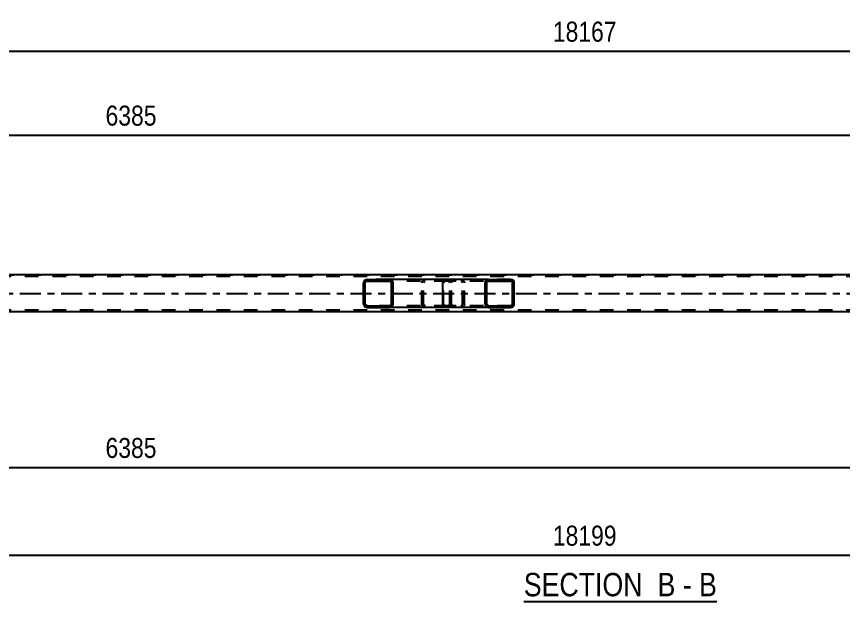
# Model space of a CAD drawing. Header units: millimetres. Extents: x 0 to 3251, y 0 to 594.
# Drawn here: x 347.6 to 465.9, y 185.5 to 269.2 of the extents above; entities that cross this region are included whole.
import ezdxf

# ---------------------------------------------------------------- set-up
doc = ezdxf.new("R2010")
doc.units = ezdxf.units.MM
doc.linetypes.add('DXK_LINE_DOT2', pattern=[3.9198, 1.9599, -1.9599])
doc.linetypes.add('DXK_LINE_DOT3', pattern=[5.9187, 2.979, -0.9799, 0.9799, -0.9799])
doc.styles.add('Arial Narrow', font='ARIALN.TTF', dxfattribs={"height": 0.2})

# ---------------------------------------------------------------- blocks, each defined once
blk = doc.blocks.new('Unknown-247352729-12 - 4010')
at = {"color": 6, "linetype": 'Continuous'}
blk.add_line((420.26, 185.5), (447.91, 185.5), dxfattribs=at)
at = {"color": 0, "linetype": 'Continuous'}
for points in [[(438.37, 186.25), (438.37, 189.75), (420.26, 189.75), (420.26, 186.25)], [(441.98, 186.25), (441.98, 189.75), (439.42, 189.75), (439.42, 186.25)], [(444.3, 186.25), (444.3, 189.75), (443.03, 189.75), (443.03, 186.25)], [(447.91, 186.25), (447.91, 189.75), (445.35, 189.75), (445.35, 186.25)]]:
    blk.add_wipeout(points, dxfattribs=at)
at = {"color": 7, "linetype": 'Continuous', "style": 'Arial Narrow'}
for s, p in [('SECTION ', (420.26, 186.25)), ('B', (439.42, 186.25)), ('B', (445.35, 186.25)), ('-', (443.03, 186.25))]:
    blk.add_text(s, height=3.34, dxfattribs=at).set_placement(p)
blk = doc.blocks.new('Part-247352729-4124 - 4010')
at = {"linetype": 'Continuous'}
h = blk.add_hatch(dxfattribs=at)
h.set_pattern_fill('', scale=0.7, style=0, pattern_type=0)
h.set_pattern_definition([(45, (401.5206, 231.2795), (-1.57154, 1.57154), [])])
h.paths.add_polyline_path([(401.56, 231.1), (401.52, 231.28), (401.41, 231.44), (401.24, 231.54), (401.05, 231.58), (397.81, 231.58), (397.62, 231.54), (397.45, 231.44), (397.34, 231.28), (397.3, 231.1), (397.3, 228.06), (397.34, 227.87), (397.45, 227.72), (397.62, 227.61), (397.81, 227.58), (401.05, 227.58), (401.24, 227.61), (401.41, 227.72), (401.52, 227.87), (401.56, 228.06)])
h.paths.add_polyline_path([(401.28, 227.96), (401.23, 227.89), (401.15, 227.83), (401.05, 227.82), (397.81, 227.82), (397.72, 227.83), (397.63, 227.89), (397.58, 227.96), (397.56, 228.06), (397.56, 231.1), (397.58, 231.19), (397.63, 231.27), (397.72, 231.32), (397.81, 231.34), (401.05, 231.34), (401.15, 231.32), (401.23, 231.27), (401.28, 231.19), (401.3, 231.1), (401.3, 228.06)])
at = {"color": 2, "linetype": 'Continuous'}
for p, q in [((397.34, 231.28), (397.3, 231.1)), ((397.3, 228.06), (397.3, 231.1)), ((397.56, 231.1), (397.58, 231.19)), ((397.56, 228.06), (397.56, 231.1)), ((397.58, 231.19), (397.63, 231.27)), ((397.81, 231.58), (397.62, 231.54)), ((397.63, 231.27), (397.72, 231.32)), ((397.72, 231.32), (397.81, 231.34)), ((397.81, 231.58), (401.05, 231.58)), ((397.81, 231.34), (401.05, 231.34)), ((408.92, 231.58), (401.05, 231.58)), ((401.24, 231.54), (401.05, 231.58)), ((401.05, 231.34), (401.15, 231.32)), ((401.15, 231.32), (401.23, 231.27)), ((401.23, 231.27), (401.28, 231.19)), ((401.28, 231.19), (401.3, 231.1)), ((401.3, 228.06), (401.3, 231.1)), ((401.56, 231.1), (401.52, 231.28)), ((401.56, 228.06), (401.56, 231.1)), ((397.3, 228.06), (397.34, 227.87)), ((397.58, 227.96), (397.56, 228.06)), ((397.63, 227.89), (397.58, 227.96)), ((397.62, 227.61), (397.81, 227.58)), ((397.72, 227.83), (397.63, 227.89)), ((397.81, 227.82), (397.72, 227.83)), ((397.81, 227.82), (401.05, 227.82)), ((397.81, 227.58), (401.05, 227.58)), ((401.15, 227.83), (401.05, 227.82)), ((401.05, 227.58), (401.24, 227.61)), ((408.92, 227.58), (401.05, 227.58)), ((401.23, 227.89), (401.15, 227.83)), ((401.28, 227.96), (401.23, 227.89)), ((401.3, 228.06), (401.28, 227.96)), ((401.52, 227.87), (401.56, 228.06))]:
    blk.add_line(p, q, dxfattribs=at)
at = {"color": 7, "linetype": 'DXK_LINE_DOT2'}
for p, q in [((401.05, 231.58), (397.81, 231.58)), ((409.4, 231.34), (397.81, 231.34)), ((405.65, 231.1), (405.69, 231.28)), ((405.65, 228.06), (405.65, 231.1)), ((405.93, 231.19), (405.91, 231.1)), ((405.91, 228.06), (405.91, 231.1)), ((405.98, 231.27), (405.93, 231.19)), ((405.97, 231.54), (406.16, 231.58)), ((405.98, 231.27), (406, 231.28)), ((406, 231.28), (406.07, 231.32)), ((406.07, 231.32), (406.16, 231.34)), ((409.4, 231.58), (408.92, 231.58)), ((409.4, 231.58), (409.59, 231.54)), ((409.5, 231.32), (409.4, 231.34)), ((409.58, 231.27), (409.5, 231.32)), ((409.63, 231.19), (409.58, 231.27)), ((409.65, 231.1), (409.63, 231.19)), ((409.65, 228.06), (409.65, 231.1)), ((409.87, 231.28), (409.91, 231.1)), ((409.91, 228.06), (409.91, 231.1)), ((409.4, 227.82), (397.81, 227.82)), ((401.05, 227.58), (397.81, 227.58)), ((405.69, 227.87), (405.65, 228.06)), ((405.91, 228.06), (405.93, 227.96)), ((405.93, 227.96), (405.98, 227.89)), ((406.16, 227.58), (405.97, 227.61)), ((405.98, 227.89), (406.07, 227.83)), ((406.07, 227.83), (406.16, 227.82)), ((409.4, 227.58), (408.92, 227.58)), ((409.4, 227.82), (409.5, 227.83)), ((409.59, 227.61), (409.4, 227.58)), ((409.5, 227.83), (409.58, 227.89)), ((409.58, 227.89), (409.63, 227.96)), ((409.63, 227.96), (409.65, 228.06)), ((409.91, 228.06), (409.87, 227.87))]:
    blk.add_line(p, q, dxfattribs=at)
at = {"color": 2, "linetype": 'Continuous'}
for centre, start, end in [((397.79, 231.08), 110.7583, 155.68), ((401.07, 231.08), 24.32, 69.2417), ((397.79, 228.08), 204.32, 249.2417), ((401.07, 228.08), 290.7583, 335.68)]:
    blk.add_arc(centre, 0.496, start, end, dxfattribs=at)
at = {"color": 7, "linetype": 'DXK_LINE_DOT2'}
for centre, start, end in [((406.14, 231.08), 110.7583, 155.68), ((409.42, 231.08), 24.32, 69.2417), ((406.14, 228.08), 204.32, 249.2417), ((409.42, 228.08), 290.7583, 335.68)]:
    blk.add_arc(centre, 0.496, start, end, dxfattribs=at)
blk = doc.blocks.new('Part-247352729-4154 - 4010')
at = {"linetype": 'Continuous'}
h = blk.add_hatch(dxfattribs=at)
h.set_pattern_fill('', scale=0.7, style=0, pattern_type=0)
h.set_pattern_definition([(45, (418.8656, 231.2795), (-1.57154, 1.57154), [])])
h.paths.add_polyline_path([(418.9, 231.1), (418.87, 231.28), (418.76, 231.44), (418.59, 231.54), (418.4, 231.58), (415.22, 231.58), (415.02, 231.54), (414.86, 231.44), (414.75, 231.28), (414.71, 231.1), (414.71, 228.06), (414.75, 227.87), (414.86, 227.72), (415.02, 227.61), (415.22, 227.58), (418.4, 227.58), (418.59, 227.61), (418.76, 227.72), (418.87, 227.87), (418.9, 228.06)])
h.paths.add_polyline_path([(418.63, 227.96), (418.58, 227.89), (418.5, 227.83), (418.4, 227.82), (415.22, 227.82), (415.12, 227.83), (415.04, 227.89), (414.98, 227.96), (414.97, 228.06), (414.97, 231.1), (414.98, 231.19), (415.04, 231.27), (415.12, 231.32), (415.22, 231.34), (418.4, 231.34), (418.5, 231.32), (418.58, 231.27), (418.63, 231.19), (418.65, 231.1), (418.65, 228.06)])
at = {"color": 2, "linetype": 'Continuous'}
for p, q in [((408.65, 231.1), (408.67, 231.28)), ((408.65, 228.06), (408.65, 231.1)), ((408.67, 231.28), (408.72, 231.44)), ((408.72, 231.44), (408.81, 231.54)), ((408.81, 231.54), (408.92, 231.58)), ((415.22, 231.58), (408.92, 231.58)), ((414.75, 231.28), (414.71, 231.1)), ((414.71, 228.06), (414.71, 231.1)), ((414.97, 231.1), (414.98, 231.19)), ((414.97, 228.06), (414.97, 231.1)), ((414.98, 231.19), (415.04, 231.27)), ((415.22, 231.58), (415.02, 231.54)), ((415.04, 231.27), (415.12, 231.32)), ((415.12, 231.32), (415.22, 231.34)), ((415.22, 231.58), (418.4, 231.58)), ((415.22, 231.34), (418.4, 231.34)), ((418.59, 231.54), (418.4, 231.58)), ((418.4, 231.34), (418.5, 231.32)), ((418.5, 231.32), (418.58, 231.27)), ((418.58, 231.27), (418.63, 231.19)), ((418.63, 231.19), (418.65, 231.1)), ((418.65, 228.06), (418.65, 231.1)), ((418.9, 231.1), (418.87, 231.28)), ((418.9, 228.06), (418.9, 231.1)), ((408.67, 227.87), (408.65, 228.06)), ((408.72, 227.72), (408.67, 227.87)), ((408.81, 227.61), (408.72, 227.72)), ((408.92, 227.58), (408.81, 227.61)), ((415.22, 227.58), (408.92, 227.58)), ((414.71, 228.06), (414.75, 227.87)), ((414.98, 227.96), (414.97, 228.06)), ((415.04, 227.89), (414.98, 227.96)), ((415.02, 227.61), (415.22, 227.58)), ((415.12, 227.83), (415.04, 227.89)), ((415.22, 227.82), (415.12, 227.83)), ((415.22, 227.82), (418.4, 227.82)), ((415.22, 227.58), (418.4, 227.58)), ((418.5, 227.83), (418.4, 227.82)), ((418.4, 227.58), (418.59, 227.61)), ((418.58, 227.89), (418.5, 227.83)), ((418.63, 227.96), (418.58, 227.89)), ((418.65, 228.06), (418.63, 227.96)), ((418.87, 227.87), (418.9, 228.06))]:
    blk.add_line(p, q, dxfattribs=at)
at = {"color": 7, "linetype": 'DXK_LINE_DOT2'}
for p, q in [((408.79, 231.19), (408.78, 231.1)), ((408.78, 228.06), (408.78, 231.1)), ((408.82, 231.27), (408.79, 231.19)), ((408.86, 231.32), (408.82, 231.27)), ((408.92, 231.34), (408.86, 231.32)), ((418.4, 231.34), (408.92, 231.34)), ((409.91, 231.34), (409.91, 231.58)), ((411.25, 231.58), (411.44, 231.54)), ((411.35, 231.32), (411.25, 231.34)), ((411.43, 231.27), (411.35, 231.32)), ((411.48, 231.19), (411.43, 231.27)), ((411.5, 231.1), (411.48, 231.19)), ((411.5, 228.06), (411.5, 231.1)), ((411.72, 231.28), (411.75, 231.1)), ((411.75, 228.06), (411.75, 231.1)), ((418.4, 231.58), (415.22, 231.58)), ((408.78, 228.06), (408.79, 227.96)), ((408.79, 227.96), (408.82, 227.89)), ((408.82, 227.89), (408.86, 227.83)), ((408.86, 227.83), (408.92, 227.82)), ((418.4, 227.82), (408.92, 227.82)), ((409.91, 227.58), (409.91, 227.82)), ((411.25, 227.82), (411.35, 227.83)), ((411.44, 227.61), (411.25, 227.58)), ((411.35, 227.83), (411.43, 227.89)), ((411.43, 227.89), (411.48, 227.96)), ((411.48, 227.96), (411.5, 228.06)), ((411.75, 228.06), (411.72, 227.87)), ((418.4, 227.58), (415.22, 227.58))]:
    blk.add_line(p, q, dxfattribs=at)
for centre, start, end in [((411.27, 231.08), 23.8494, 68.8059), ((411.27, 228.07), 291.1941, 336.1506)]:
    blk.add_arc(centre, 0.492, start, end, dxfattribs=at)
at = {"color": 2, "linetype": 'Continuous'}
for centre, start, end in [((415.2, 231.08), 111.1941, 156.1506), ((418.42, 231.08), 23.8494, 68.8059), ((415.2, 228.07), 203.8494, 248.8059), ((418.42, 228.07), 291.1941, 336.1506)]:
    blk.add_arc(centre, 0.492, start, end, dxfattribs=at)
blk = doc.blocks.new('Part-247352729-4155 - 4010')
at = {"color": 7, "linetype": 'DXK_LINE_DOT2'}
for p, q in [((758.45, 231.98), (99.53, 231.98)), ((235.52, 232.22), (758.45, 232.22)), ((758.45, 227.18), (99.53, 227.18))]:
    blk.add_line(p, q, dxfattribs=at)
at = {"color": 2, "linetype": 'Continuous'}
for p, q in [((490.93, 232.22), (241.52, 232.22)), ((758.45, 226.94), (241.52, 226.94))]:
    blk.add_line(p, q, dxfattribs=at)
at = {"color": 7, "linetype": 'DXK_LINE_DOT3'}
blk.add_line((99.53, 229.58), (758.45, 229.58), dxfattribs=at)
blk = doc.blocks.new('StraightDimension-247352729-15244 - 4010')
at = {"color": 7, "linetype": 'Continuous'}
blk.add_line((236.32, 204.69), (491.74, 204.69), dxfattribs=at)
at = {"color": 0}
blk.add_wipeout([(368.29, 205.44), (368.29, 209.64), (359.77, 209.64), (359.77, 205.44)], dxfattribs=at)
at = {"color": 3, "style": 'Arial Narrow'}
blk.add_text('6385', height=2.863, dxfattribs=at).set_placement((360.37, 206.04))
blk = doc.blocks.new('StraightDimension-247352729-15275 - 4010')
at = {"color": 7, "linetype": 'Continuous'}
blk.add_line((90.91, 264.25), (767.07, 264.25), dxfattribs=at)
at = {"color": 0}
blk.add_wipeout([(434.16, 265), (434.16, 269.2), (423.82, 269.2), (423.82, 265)], dxfattribs=at)
at = {"color": 3, "style": 'Arial Narrow'}
blk.add_text('18167', height=2.863, dxfattribs=at).set_placement((424.42, 265.6))
blk = doc.blocks.new('StraightDimension-247352729-4289 - 4010')
at = {"color": 7, "linetype": 'Continuous'}
blk.add_line((90.27, 192.14), (767.71, 192.14), dxfattribs=at)
at = {"color": 0}
blk.add_wipeout([(434.16, 192.89), (434.16, 197.09), (423.82, 197.09), (423.82, 192.89)], dxfattribs=at)
at = {"color": 3, "style": 'Arial Narrow'}
blk.add_text('18199', height=2.863, dxfattribs=at).set_placement((424.42, 193.49))
blk = doc.blocks.new('StraightDimension-247352729-15238 - 4010')
at = {"color": 7, "linetype": 'Continuous'}
blk.add_line((236.32, 252.24), (491.73, 252.24), dxfattribs=at)
at = {"color": 0}
blk.add_wipeout([(368.28, 252.99), (368.28, 257.19), (359.77, 257.19), (359.77, 252.99)], dxfattribs=at)
at = {"color": 3, "style": 'Arial Narrow'}
blk.add_text('6385', height=2.863, dxfattribs=at).set_placement((360.37, 253.59))

msp = doc.modelspace()

# ---------------------------------------------------------------- block references
for name in ['StraightDimension-247352729-15275 - 4010', 'Part-247352729-4155 - 4010', 'Part-247352729-4124 - 4010', 'Part-247352729-4154 - 4010', 'StraightDimension-247352729-15244 - 4010', 'Unknown-247352729-12 - 4010']:
    msp.add_blockref(name, (0, 0))

# ---------------------------------------------------------------- next in the draw order: block references
for name in ['StraightDimension-247352729-15238 - 4010', 'StraightDimension-247352729-4289 - 4010']:
    msp.add_blockref(name, (0, 0))

doc.saveas('drawing.dxf')
